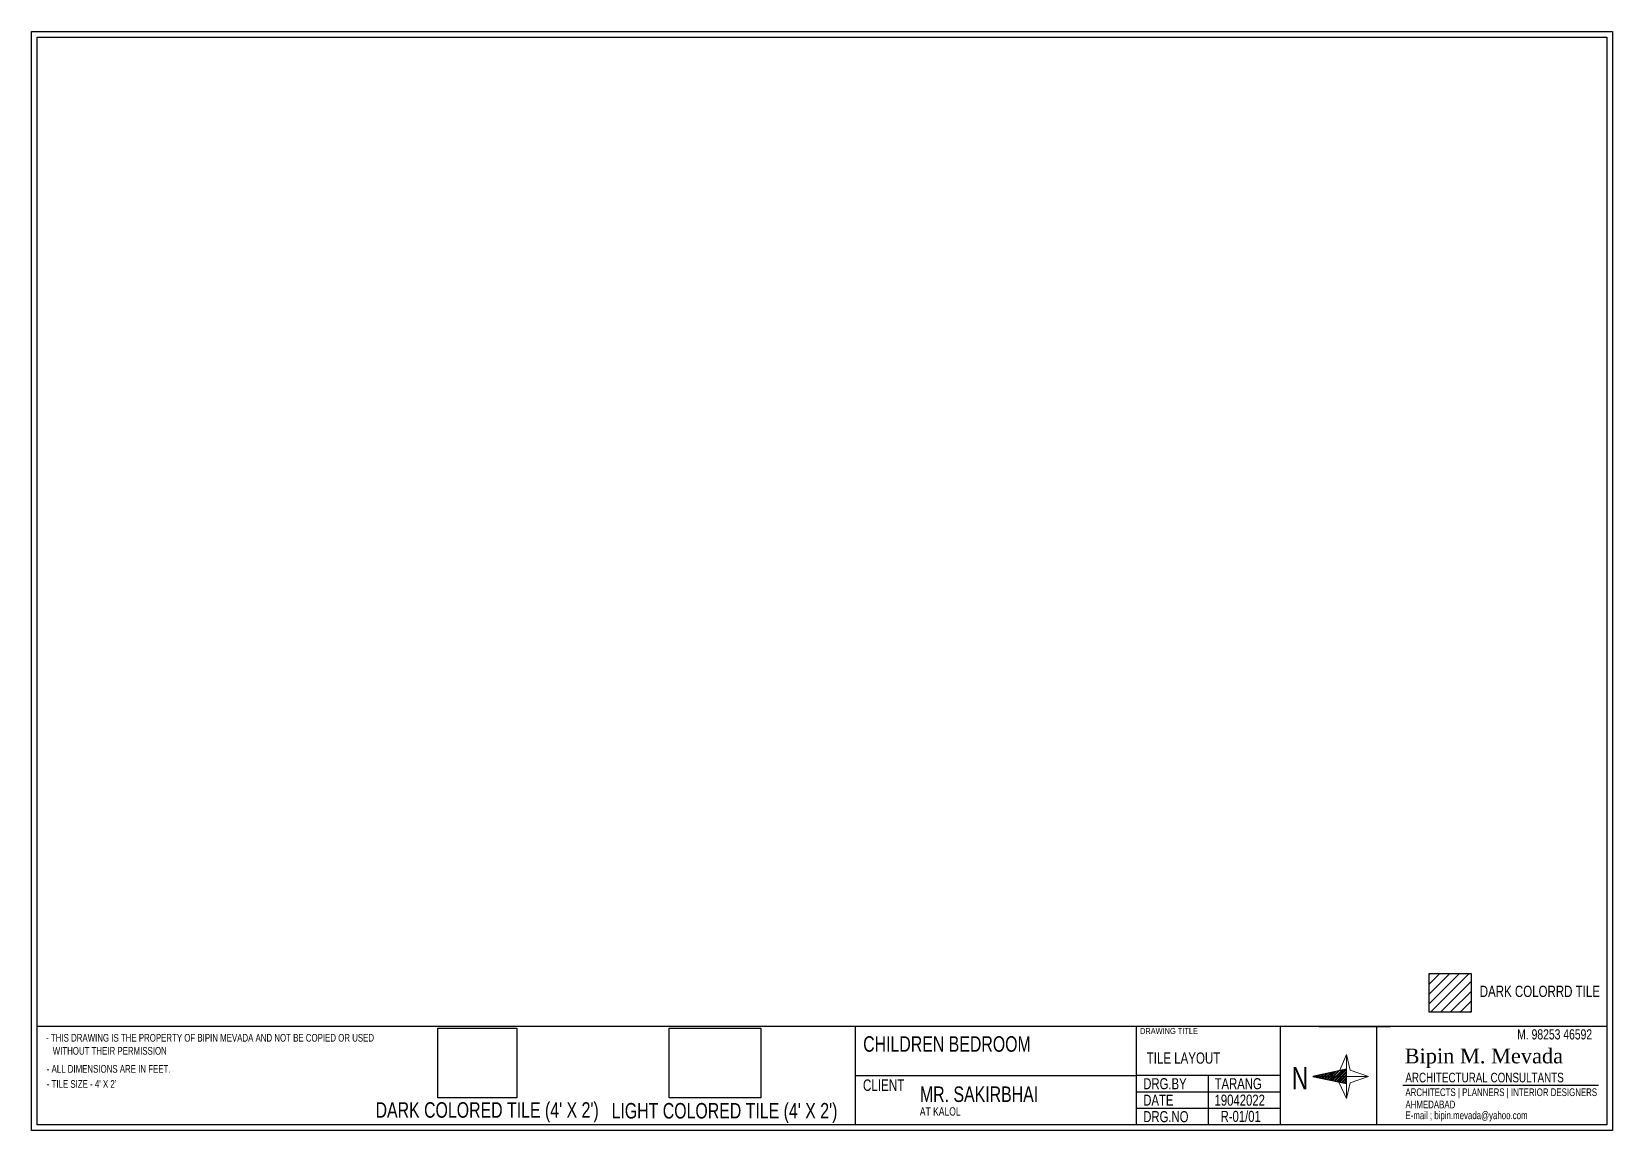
# Paper-space layout 'TILE LAYOUT 1 (2)' of a CAD drawing. Header units: inches, sheet in millimetres. Extents: x 0 to 285, y 0 to 198.
import ezdxf

# ---------------------------------------------------------------- set-up
doc = ezdxf.new("R2010")
doc.units = ezdxf.units.IN
doc.header["$LTSCALE"] = 3
doc.header["$MEASUREMENT"] = 0
for name, color, linetype, lineweight in [('line', 251, 'Continuous', 25), ('tex', 7, 'Continuous', 20), ('wall', 7, 'Continuous', 30)]:
    doc.layers.add(name, color=color, linetype=linetype, lineweight=lineweight)
doc.styles.add('style1', font='swisscl.ttf', dxfattribs={"height": 4})
doc.styles.add('style3', font='swisscl.ttf', dxfattribs={"height": 2})
doc.styles.add('style6', font='times.ttf', dxfattribs={"height": 6})
picture_1 = doc.add_image_def('image1.jpeg', size_in_pixel=(739, 559))
picture_2 = doc.add_image_def('image2.jpeg', size_in_pixel=(624, 549))

psp = doc.layouts.new('TILE LAYOUT 1 (2)')

# ---------------------------------------------------------------- hatches: boundary and pattern name
at = {"layer": 'wall', "linetype": 'ByBlock', "lineweight": 25, "ltscale": 3, "transparency": 33554559}
h = psp.add_hatch(dxfattribs=at)
h.set_pattern_fill('ANSI31', color=256, scale=10)
h.set_pattern_definition([(45, (5.5239, -0.9048), (-0.8838835, 0.8838835), [])])
h.paths.add_polyline_path([(259.57, 28.21), (251.89, 28.21), (251.89, 21.35), (259.57, 21.35)])
at = {"layer": 'wall', "linetype": 'ByBlock', "lineweight": 25, "ltscale": 3}
h = psp.add_hatch(dxfattribs=at)
h.set_pattern_fill('ANSI32', color=256)
h.paths.add_polyline_path([(237.06, 11), (230.97, 9.7), (237.06, 9.7)])
h.paths.add_polyline_path([(237.06, 9.7), (230.97, 9.7), (237.06, 8.45)])

# ---------------------------------------------------------------- linework, layer by layer
for p, q in [((225.13, 9.86), (199.13, 9.86)), ((212.13, 9.86), (212.13, 1)), ((225.13, 6.89), (199.13, 6.89)), ((225.13, 3.93), (199.13, 3.93))]:
    psp.add_line(p, q)
for points in [[(0, 0), (0, 198), (285, 198), (285, 0)], [(1, 1), (1, 197), (284, 197), (284, 1)]]:
    psp.add_lwpolyline(points, close=True)
for points in [[(284, 18.72), (1, 18.72)], [(148.5, 18.72), (148.5, 1)], [(199.13, 18.72), (199.13, 1)], [(225.13, 18.72), (225.13, 1)], [(232.07, 18.72), (244.99, 18.72), (244.99, 18.72)], [(242.5, 18.72), (242.5, 1)], [(148.5, 9.86), (199.13, 9.86)]]:
    psp.add_lwpolyline(points)
at = {"layer": 'line', "ltscale": 4}
psp.add_line((247.2, 8.17), (282.47, 8.17), dxfattribs=at)
at = {"layer": 'tex', "ltscale": 5}
for p, q in [((235.84, 10.87), (237.06, 13.67)), ((237.06, 13.67), (237.74, 10.84)), ((237.06, 5.74), (237.06, 13.67)), ((237.06, 5.74), (235.75, 8.59)), ((237.06, 9.7), (241.02, 9.7)), ((237.06, 5.74), (237.75, 8.59)), ((237.74, 10.84), (241.02, 9.7)), ((241.02, 9.7), (237.75, 8.59))]:
    psp.add_line(p, q, dxfattribs=at)
at = {"layer": 'wall', "ltscale": 5}
for p, q in [((237.06, 11), (230.97, 9.7)), ((230.97, 9.7), (237.06, 8.45)), ((230.97, 9.7), (237.06, 9.7))]:
    psp.add_line(p, q, dxfattribs=at)
at = {"layer": 'wall', "color": 0, "linetype": 'ByBlock', "lineweight": 25, "ltscale": 3}
for points in [[(251.89, 21.35), (259.57, 21.35), (259.57, 28.21), (251.89, 28.21)], [(73.23, 18.4), (87.46, 18.4), (87.46, 5.88), (73.23, 5.88)]]:
    psp.add_lwpolyline(points, close=True, dxfattribs=at)

# ---------------------------------------------------------------- texts
at = {"layer": 'tex', "style": 'style3'}
for s, height, p in [('DARK COLORRD TILE', 2.024, (261.09, 24.04)), ('- THIS DRAWING IS THE PROPERTY OF BIPIN MEVADA AND NOT BE COPIED OR USED ', 1.384, (2.62, 15.99)), ('DRAWING TITLE', 1.0645, (199.84, 17.37)), ('M. 98253 46592', 1.8226, (267.84, 16.39)), ('   WITHOUT THEIR PERMISSION', 1.384, (2.62, 13.64)), ('CHILDREN BEDROOM ', 2.7931, (149.92, 14.17)), ('- ALL DIMENSIONS ARE IN FEET.', 1.384, (2.73, 10.39)), ('TILE LAYOUT', 2.024, (201.04, 12.02)), ("- TILE SIZE - 4' X 2'", 1.384, (2.73, 7.67)), ('CLIENT', 2.052, (149.88, 7.12)), ('ARCHITECTURAL CONSULTANTS', 1.73, (247.67, 8.65)), (' MR. SAKIRBHAI  ', 2.7931, (159.36, 5.12)), ('ARCHITECTS | PLANNERS | INTERIOR DESIGNERS', 1.384, (247.69, 6.18)), ("DARK COLORED TILE (4' X 2')", 2.7931, (62.01, 2.28)), ("LIGHT COLORED TILE (4' X 2')", 2.7931, (104.56, 2.14)), ('AT KALOL', 1.5, (160.14, 2.66)), ('AHMEDABAD', 1.384, (247.69, 3.97)), ('E-mail ; bipin.mevada@yahoo.com', 1.384, (247.69, 2.02))]:
    psp.add_text(s, height=height, dxfattribs=at).set_placement(p)
at = {"layer": 'tex', "ltscale": 5, "style": 'style6'}
psp.add_text('Bipin M. Mevada', height=2.6697, dxfattribs=at).set_placement((247.55, 12.08))
at = {"layer": 'wall', "ltscale": 5, "style": 'style1'}
for s, height, p in [('N', 4, (227.2, 7.41)), ('DRG.BY', 1.989, (200.42, 7.41)), ('TARANG', 1.989, (213.28, 7.41)), ('DATE', 1.989, (200.42, 4.45)), ('19042022', 1.989, (213.28, 4.45)), ('DRG.NO', 1.989, (200.42, 1.48)), ('R-01/01', 1.989, (214.36, 1.53))]:
    psp.add_text(s, height=height, dxfattribs=at).set_placement(p)

# ---------------------------------------------------------------- pictures from other files: only their frames are drawn
at = {"layer": 'wall', "color": 0, "linetype": 'ByBlock', "lineweight": 25, "ltscale": 3}
image = psp.add_image(picture_2, insert=(73.23, 5.88), size_in_units=(14.23, 12.52), dxfattribs=at)
image.dxf.flags = 7
image = psp.add_image(picture_1, insert=(114.92, 5.88), size_in_units=(16.55, 12.52), dxfattribs=at)
image.dxf.flags = 7

# ---------------------------------------------------------------- viewports
psp.add_viewport(center=(142.5, 107.86), size=(283, 178.2841), view_center_point=(6072.56, 20215.5), view_height=292.0046, dxfattribs=at)

doc.saveas('drawing.dxf')
